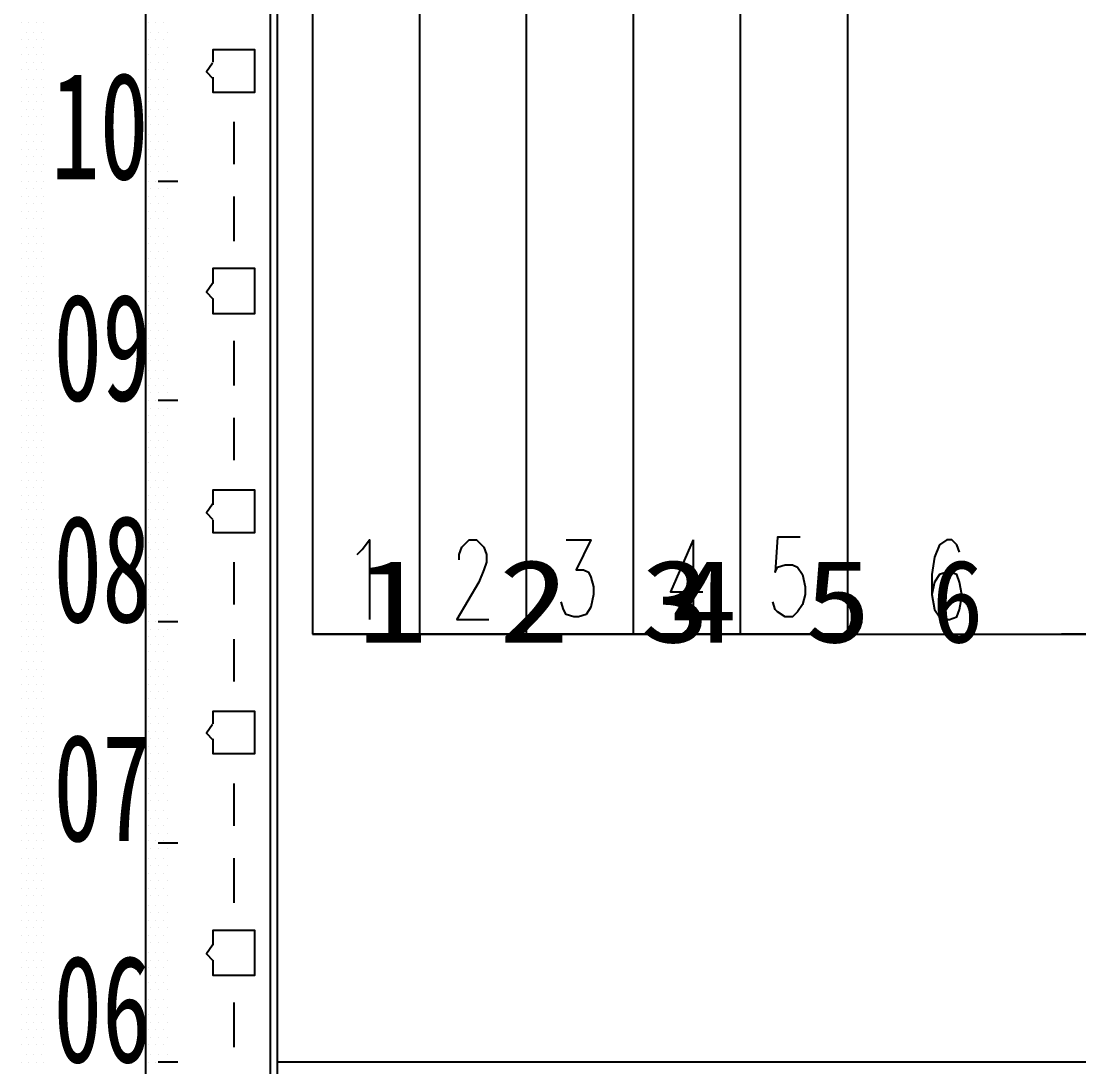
# Model space of a CAD drawing. Header units: metres. Extents: x 17 to 1264, y 17 to 859.
# Drawn here: x 242.1 to 303.3, y 192.4 to 252.9 of the extents above; entities that cross this region are included whole.
import ezdxf

# ---------------------------------------------------------------- set-up
doc = ezdxf.new("R2010")
doc.units = ezdxf.units.M
for name, color, linetype in [('LINES', 7, 'Continuous'), ('POLYLINES', 4, 'Continuous'), ('RECTS', 7, 'Continuous'), ('TEXTS', 3, 'Continuous')]:
    doc.layers.add(name, color=color, linetype=linetype)

msp = doc.modelspace()

# ---------------------------------------------------------------- linework, layer by layer
at = {"layer": 'LINES'}
for p, q in [((256.89, 128.74), (256.89, 731.23)), ((258.91, 307.58), (258.91, 217.44)), ((265.1, 307.58), (265.1, 217.44)), ((242.06, 252.86), (242.06, 252.86)), ((242.49, 252.86), (242.49, 252.86)), ((242.92, 252.86), (242.92, 252.86)), ((243.35, 252.86), (243.35, 252.86)), ((249.4, 252.86), (249.4, 252.86)), ((249.83, 252.86), (249.83, 252.86)), ((250.27, 252.86), (250.27, 252.86)), ((242.35, 252.29), (242.35, 252.29)), ((242.78, 252.29), (242.78, 252.29)), ((243.21, 252.29), (243.21, 252.29)), ((249.55, 252.29), (249.55, 252.29)), ((249.98, 252.29), (249.98, 252.29)), ((250.55, 252.29), (250.55, 252.29)), ((242.06, 251.86), (242.06, 251.86)), ((242.49, 251.86), (242.49, 251.86)), ((242.92, 251.86), (242.92, 251.86)), ((243.35, 251.86), (243.35, 251.86)), ((249.4, 251.86), (249.4, 251.86)), ((249.83, 251.86), (249.83, 251.86)), ((250.27, 251.86), (250.27, 251.86)), ((242.06, 250.99), (242.06, 250.99)), ((242.35, 251.42), (242.35, 251.42)), ((242.49, 250.99), (242.49, 250.99)), ((242.78, 251.42), (242.78, 251.42)), ((242.92, 250.99), (242.92, 250.99)), ((243.21, 251.42), (243.21, 251.42)), ((243.35, 250.99), (243.35, 250.99)), ((249.4, 250.99), (249.4, 250.99)), ((249.55, 251.42), (249.55, 251.42)), ((249.83, 250.99), (249.83, 250.99)), ((249.98, 251.42), (249.98, 251.42)), ((250.27, 250.99), (250.27, 250.99)), ((250.55, 251.42), (250.55, 251.42)), ((242.35, 250.56), (242.35, 250.56)), ((242.78, 250.56), (242.78, 250.56)), ((243.21, 250.56), (243.21, 250.56)), ((249.55, 250.56), (249.55, 250.56)), ((249.98, 250.56), (249.98, 250.56)), ((250.55, 250.56), (250.55, 250.56)), ((242.06, 250.13), (242.06, 250.13)), ((242.49, 250.13), (242.49, 250.13)), ((242.92, 250.13), (242.92, 250.13)), ((243.35, 250.13), (243.35, 250.13)), ((249.4, 250.13), (249.4, 250.13)), ((249.83, 250.13), (249.83, 250.13)), ((250.27, 250.13), (250.27, 250.13)), ((242.06, 249.12), (242.06, 249.12)), ((242.35, 249.55), (242.35, 249.55)), ((242.49, 249.12), (242.49, 249.12)), ((242.78, 249.55), (242.78, 249.55)), ((242.92, 249.12), (242.92, 249.12)), ((243.21, 249.55), (243.21, 249.55)), ((243.35, 249.12), (243.35, 249.12)), ((249.4, 249.12), (249.4, 249.12)), ((249.55, 249.55), (249.55, 249.55)), ((249.83, 249.12), (249.83, 249.12)), ((249.98, 249.55), (249.98, 249.55)), ((250.27, 249.12), (250.27, 249.12)), ((250.55, 249.55), (250.55, 249.55)), ((242.35, 248.69), (242.35, 248.69)), ((242.78, 248.69), (242.78, 248.69)), ((243.21, 248.69), (243.21, 248.69)), ((249.55, 248.69), (249.55, 248.69)), ((249.98, 248.69), (249.98, 248.69)), ((250.55, 248.69), (250.55, 248.69)), ((242.06, 248.26), (242.06, 248.26)), ((242.49, 248.26), (242.49, 248.26)), ((242.92, 248.26), (242.92, 248.26)), ((243.35, 248.26), (243.35, 248.26)), ((249.4, 248.26), (249.4, 248.26)), ((249.83, 248.26), (249.83, 248.26)), ((250.27, 248.26), (250.27, 248.26)), ((242.06, 247.39), (242.06, 247.39)), ((242.35, 247.82), (242.35, 247.82)), ((242.49, 247.39), (242.49, 247.39)), ((242.78, 247.82), (242.78, 247.82)), ((242.92, 247.39), (242.92, 247.39)), ((243.21, 247.82), (243.21, 247.82)), ((243.35, 247.39), (243.35, 247.39)), ((249.4, 247.39), (249.4, 247.39)), ((249.55, 247.82), (249.55, 247.82)), ((249.83, 247.39), (249.83, 247.39)), ((249.98, 247.82), (249.98, 247.82)), ((250.27, 247.39), (250.27, 247.39)), ((250.55, 247.82), (250.55, 247.82)), ((242.35, 246.96), (242.35, 246.96)), ((242.78, 246.96), (242.78, 246.96)), ((243.21, 246.96), (243.21, 246.96)), ((249.55, 246.96), (249.55, 246.96)), ((249.98, 246.96), (249.98, 246.96)), ((250.55, 246.96), (250.55, 246.96)), ((254.37, 247.1), (254.37, 244.66)), ((242.06, 246.38), (242.06, 246.38)), ((242.49, 246.38), (242.49, 246.38)), ((242.92, 246.38), (242.92, 246.38)), ((243.35, 246.38), (243.35, 246.38)), ((249.4, 246.38), (249.4, 246.38)), ((249.83, 246.38), (249.83, 246.38)), ((250.27, 246.38), (250.27, 246.38)), ((242.06, 245.52), (242.06, 245.52)), ((242.35, 245.95), (242.35, 245.95)), ((242.49, 245.52), (242.49, 245.52)), ((242.78, 245.95), (242.78, 245.95)), ((242.92, 245.52), (242.92, 245.52)), ((243.21, 245.95), (243.21, 245.95)), ((243.35, 245.52), (243.35, 245.52)), ((249.4, 245.52), (249.4, 245.52)), ((249.55, 245.95), (249.55, 245.95)), ((249.83, 245.52), (249.83, 245.52)), ((249.98, 245.95), (249.98, 245.95)), ((250.27, 245.52), (250.27, 245.52)), ((250.55, 245.95), (250.55, 245.95)), ((242.35, 245.09), (242.35, 245.09)), ((242.78, 245.09), (242.78, 245.09)), ((243.21, 245.09), (243.21, 245.09)), ((249.55, 245.09), (249.55, 245.09)), ((249.98, 245.09), (249.98, 245.09)), ((250.55, 245.09), (250.55, 245.09)), ((242.06, 244.66), (242.06, 244.66)), ((242.35, 244.22), (242.35, 244.22)), ((242.49, 244.66), (242.49, 244.66)), ((242.78, 244.22), (242.78, 244.22)), ((242.92, 244.66), (242.92, 244.66)), ((243.21, 244.22), (243.21, 244.22)), ((243.35, 244.66), (243.35, 244.66)), ((249.4, 244.66), (249.4, 244.66)), ((249.55, 244.22), (249.55, 244.22)), ((249.83, 244.66), (249.83, 244.66)), ((249.98, 244.22), (249.98, 244.22)), ((250.27, 244.66), (250.27, 244.66)), ((250.55, 244.22), (250.55, 244.22)), ((242.06, 243.65), (242.06, 243.65)), ((242.49, 243.65), (242.49, 243.65)), ((242.92, 243.65), (242.92, 243.65)), ((243.35, 243.65), (243.35, 243.65)), ((249.4, 243.65), (249.4, 243.65)), ((249.83, 243.65), (249.83, 243.65)), ((251.13, 243.65), (249.98, 243.65)), ((250.27, 243.65), (250.27, 243.65)), ((242.35, 243.22), (242.35, 243.22)), ((242.78, 243.22), (242.78, 243.22)), ((243.21, 243.22), (243.21, 243.22)), ((249.55, 243.22), (249.55, 243.22)), ((249.98, 243.22), (249.98, 243.22)), ((250.55, 243.22), (250.55, 243.22)), ((242.06, 242.78), (242.06, 242.78)), ((242.49, 242.78), (242.49, 242.78)), ((242.92, 242.78), (242.92, 242.78)), ((243.35, 242.78), (243.35, 242.78)), ((249.4, 242.78), (249.4, 242.78)), ((249.83, 242.78), (249.83, 242.78)), ((250.27, 242.78), (250.27, 242.78)), ((254.37, 242.78), (254.37, 240.19)), ((242.06, 241.92), (242.06, 241.92)), ((242.35, 242.35), (242.35, 242.35)), ((242.49, 241.92), (242.49, 241.92)), ((242.78, 242.35), (242.78, 242.35)), ((242.92, 241.92), (242.92, 241.92)), ((243.21, 242.35), (243.21, 242.35)), ((243.35, 241.92), (243.35, 241.92)), ((249.4, 241.92), (249.4, 241.92)), ((249.55, 242.35), (249.55, 242.35)), ((249.83, 241.92), (249.83, 241.92)), ((249.98, 242.35), (249.98, 242.35)), ((250.27, 241.92), (250.27, 241.92)), ((250.55, 242.35), (250.55, 242.35)), ((242.35, 241.49), (242.35, 241.49)), ((242.78, 241.49), (242.78, 241.49)), ((243.21, 241.49), (243.21, 241.49)), ((249.55, 241.49), (249.55, 241.49)), ((249.98, 241.49), (249.98, 241.49)), ((250.55, 241.49), (250.55, 241.49)), ((242.06, 240.91), (242.06, 240.91)), ((242.49, 240.91), (242.49, 240.91)), ((242.92, 240.91), (242.92, 240.91)), ((243.35, 240.91), (243.35, 240.91)), ((249.4, 240.91), (249.4, 240.91)), ((249.83, 240.91), (249.83, 240.91)), ((250.27, 240.91), (250.27, 240.91)), ((242.06, 240.05), (242.06, 240.05)), ((242.35, 240.48), (242.35, 240.48)), ((242.49, 240.05), (242.49, 240.05)), ((242.78, 240.48), (242.78, 240.48)), ((242.92, 240.05), (242.92, 240.05)), ((243.21, 240.48), (243.21, 240.48)), ((243.35, 240.05), (243.35, 240.05)), ((249.4, 240.05), (249.4, 240.05)), ((249.55, 240.48), (249.55, 240.48)), ((249.83, 240.05), (249.83, 240.05)), ((249.98, 240.48), (249.98, 240.48)), ((250.27, 240.05), (250.27, 240.05)), ((250.55, 240.48), (250.55, 240.48)), ((242.35, 239.62), (242.35, 239.62)), ((242.78, 239.62), (242.78, 239.62)), ((243.21, 239.62), (243.21, 239.62)), ((249.55, 239.62), (249.55, 239.62)), ((249.98, 239.62), (249.98, 239.62)), ((250.55, 239.62), (250.55, 239.62)), ((242.06, 239.18), (242.06, 239.18)), ((242.35, 238.75), (242.35, 238.75)), ((242.49, 239.18), (242.49, 239.18)), ((242.78, 238.75), (242.78, 238.75)), ((242.92, 239.18), (242.92, 239.18)), ((243.21, 238.75), (243.21, 238.75)), ((243.35, 239.18), (243.35, 239.18)), ((249.4, 239.18), (249.4, 239.18)), ((249.55, 238.75), (249.55, 238.75)), ((249.83, 239.18), (249.83, 239.18)), ((249.98, 238.75), (249.98, 238.75)), ((250.27, 239.18), (250.27, 239.18)), ((250.55, 238.75), (250.55, 238.75)), ((242.06, 238.18), (242.06, 238.18)), ((242.49, 238.18), (242.49, 238.18)), ((242.92, 238.18), (242.92, 238.18)), ((243.35, 238.18), (243.35, 238.18)), ((249.4, 238.18), (249.4, 238.18)), ((249.83, 238.18), (249.83, 238.18)), ((250.27, 238.18), (250.27, 238.18)), ((242.35, 237.74), (242.35, 237.74)), ((242.78, 237.74), (242.78, 237.74)), ((243.21, 237.74), (243.21, 237.74)), ((249.55, 237.74), (249.55, 237.74)), ((249.98, 237.74), (249.98, 237.74)), ((250.55, 237.74), (250.55, 237.74)), ((242.06, 237.31), (242.06, 237.31)), ((242.35, 236.88), (242.35, 236.88)), ((242.49, 237.31), (242.49, 237.31)), ((242.78, 236.88), (242.78, 236.88)), ((242.92, 237.31), (242.92, 237.31)), ((243.21, 236.88), (243.21, 236.88)), ((243.35, 237.31), (243.35, 237.31)), ((249.4, 237.31), (249.4, 237.31)), ((249.55, 236.88), (249.55, 236.88)), ((249.83, 237.31), (249.83, 237.31)), ((249.98, 236.88), (249.98, 236.88)), ((250.27, 237.31), (250.27, 237.31)), ((250.55, 236.88), (250.55, 236.88)), ((242.06, 236.45), (242.06, 236.45)), ((242.49, 236.45), (242.49, 236.45)), ((242.92, 236.45), (242.92, 236.45)), ((243.35, 236.45), (243.35, 236.45)), ((249.4, 236.45), (249.4, 236.45)), ((249.83, 236.45), (249.83, 236.45)), ((250.27, 236.45), (250.27, 236.45)), ((242.35, 236.02), (242.35, 236.02)), ((242.78, 236.02), (242.78, 236.02)), ((243.21, 236.02), (243.21, 236.02)), ((249.55, 236.02), (249.55, 236.02)), ((249.98, 236.02), (249.98, 236.02)), ((250.55, 236.02), (250.55, 236.02)), ((242.06, 235.44), (242.06, 235.44)), ((242.35, 235.01), (242.35, 235.01)), ((242.49, 235.44), (242.49, 235.44)), ((242.78, 235.01), (242.78, 235.01)), ((242.92, 235.44), (242.92, 235.44)), ((243.21, 235.01), (243.21, 235.01)), ((243.35, 235.44), (243.35, 235.44)), ((249.4, 235.44), (249.4, 235.44)), ((249.55, 235.01), (249.55, 235.01)), ((249.83, 235.44), (249.83, 235.44)), ((249.98, 235.01), (249.98, 235.01)), ((250.27, 235.44), (250.27, 235.44)), ((250.55, 235.01), (250.55, 235.01)), ((242.06, 234.58), (242.06, 234.58)), ((242.49, 234.58), (242.49, 234.58)), ((242.92, 234.58), (242.92, 234.58)), ((243.35, 234.58), (243.35, 234.58)), ((249.4, 234.58), (249.4, 234.58)), ((249.83, 234.58), (249.83, 234.58)), ((250.27, 234.58), (250.27, 234.58)), ((254.37, 234.43), (254.37, 231.84)), ((242.35, 234.14), (242.35, 234.14)), ((242.78, 234.14), (242.78, 234.14)), ((243.21, 234.14), (243.21, 234.14)), ((249.55, 234.14), (249.55, 234.14)), ((249.98, 234.14), (249.98, 234.14)), ((250.55, 234.14), (250.55, 234.14)), ((242.06, 233.71), (242.06, 233.71)), ((242.35, 233.28), (242.35, 233.28)), ((242.49, 233.71), (242.49, 233.71)), ((242.78, 233.28), (242.78, 233.28)), ((242.92, 233.71), (242.92, 233.71)), ((243.21, 233.28), (243.21, 233.28)), ((243.35, 233.71), (243.35, 233.71)), ((249.4, 233.71), (249.4, 233.71)), ((249.55, 233.28), (249.55, 233.28)), ((249.83, 233.71), (249.83, 233.71)), ((249.98, 233.28), (249.98, 233.28)), ((250.27, 233.71), (250.27, 233.71)), ((250.55, 233.28), (250.55, 233.28)), ((242.06, 232.7), (242.06, 232.7)), ((242.49, 232.7), (242.49, 232.7)), ((242.92, 232.7), (242.92, 232.7)), ((243.35, 232.7), (243.35, 232.7)), ((249.4, 232.7), (249.4, 232.7)), ((249.83, 232.7), (249.83, 232.7)), ((250.27, 232.7), (250.27, 232.7)), ((242.35, 232.27), (242.35, 232.27)), ((242.78, 232.27), (242.78, 232.27)), ((243.21, 232.27), (243.21, 232.27)), ((249.55, 232.27), (249.55, 232.27)), ((249.98, 232.27), (249.98, 232.27)), ((250.55, 232.27), (250.55, 232.27)), ((242.06, 231.84), (242.06, 231.84)), ((242.35, 231.41), (242.35, 231.41)), ((242.49, 231.84), (242.49, 231.84)), ((242.78, 231.41), (242.78, 231.41)), ((242.92, 231.84), (242.92, 231.84)), ((243.21, 231.41), (243.21, 231.41)), ((243.35, 231.84), (243.35, 231.84)), ((249.4, 231.84), (249.4, 231.84)), ((249.55, 231.41), (249.55, 231.41)), ((249.83, 231.84), (249.83, 231.84)), ((249.98, 231.41), (249.98, 231.41)), ((250.27, 231.84), (250.27, 231.84)), ((250.55, 231.41), (250.55, 231.41)), ((242.06, 230.98), (242.06, 230.98)), ((242.49, 230.98), (242.49, 230.98)), ((242.92, 230.98), (242.92, 230.98)), ((243.35, 230.98), (243.35, 230.98)), ((249.4, 230.98), (249.4, 230.98)), ((249.83, 230.98), (249.83, 230.98)), ((251.13, 230.98), (249.98, 230.98)), ((250.27, 230.98), (250.27, 230.98)), ((242.35, 230.54), (242.35, 230.54)), ((242.78, 230.54), (242.78, 230.54)), ((243.21, 230.54), (243.21, 230.54)), ((249.55, 230.54), (249.55, 230.54)), ((249.98, 230.54), (249.98, 230.54)), ((250.55, 230.54), (250.55, 230.54)), ((242.06, 230.11), (242.06, 230.11)), ((242.35, 229.54), (242.35, 229.54)), ((242.49, 230.11), (242.49, 230.11)), ((242.78, 229.54), (242.78, 229.54)), ((242.92, 230.11), (242.92, 230.11)), ((243.21, 229.54), (243.21, 229.54)), ((243.35, 230.11), (243.35, 230.11)), ((249.4, 230.11), (249.4, 230.11)), ((249.55, 229.54), (249.55, 229.54)), ((249.83, 230.11), (249.83, 230.11)), ((249.98, 229.54), (249.98, 229.54)), ((250.27, 230.11), (250.27, 230.11)), ((250.55, 229.54), (250.55, 229.54)), ((254.37, 229.97), (254.37, 227.52)), ((242.06, 229.1), (242.06, 229.1)), ((242.49, 229.1), (242.49, 229.1)), ((242.92, 229.1), (242.92, 229.1)), ((243.35, 229.1), (243.35, 229.1)), ((249.4, 229.1), (249.4, 229.1)), ((249.83, 229.1), (249.83, 229.1)), ((250.27, 229.1), (250.27, 229.1)), ((242.35, 228.67), (242.35, 228.67)), ((242.78, 228.67), (242.78, 228.67)), ((243.21, 228.67), (243.21, 228.67)), ((249.55, 228.67), (249.55, 228.67)), ((249.98, 228.67), (249.98, 228.67)), ((250.55, 228.67), (250.55, 228.67)), ((242.06, 228.24), (242.06, 228.24)), ((242.35, 227.81), (242.35, 227.81)), ((242.49, 228.24), (242.49, 228.24)), ((242.78, 227.81), (242.78, 227.81)), ((242.92, 228.24), (242.92, 228.24)), ((243.21, 227.81), (243.21, 227.81)), ((243.35, 228.24), (243.35, 228.24)), ((249.4, 228.24), (249.4, 228.24)), ((249.55, 227.81), (249.55, 227.81)), ((249.83, 228.24), (249.83, 228.24)), ((249.98, 227.81), (249.98, 227.81)), ((250.27, 228.24), (250.27, 228.24)), ((250.55, 227.81), (250.55, 227.81)), ((242.06, 227.38), (242.06, 227.38)), ((242.49, 227.38), (242.49, 227.38)), ((242.92, 227.38), (242.92, 227.38)), ((243.35, 227.38), (243.35, 227.38)), ((249.4, 227.38), (249.4, 227.38)), ((249.83, 227.38), (249.83, 227.38)), ((250.27, 227.38), (250.27, 227.38)), ((242.35, 226.8), (242.35, 226.8)), ((242.78, 226.8), (242.78, 226.8)), ((243.21, 226.8), (243.21, 226.8)), ((249.55, 226.8), (249.55, 226.8)), ((249.98, 226.8), (249.98, 226.8)), ((250.55, 226.8), (250.55, 226.8)), ((242.06, 226.37), (242.06, 226.37)), ((242.35, 225.94), (242.35, 225.94)), ((242.49, 226.37), (242.49, 226.37)), ((242.78, 225.94), (242.78, 225.94)), ((242.92, 226.37), (242.92, 226.37)), ((243.21, 225.94), (243.21, 225.94)), ((243.35, 226.37), (243.35, 226.37)), ((249.4, 226.37), (249.4, 226.37)), ((249.55, 225.94), (249.55, 225.94)), ((249.83, 226.37), (249.83, 226.37)), ((249.98, 225.94), (249.98, 225.94)), ((250.27, 226.37), (250.27, 226.37)), ((250.55, 225.94), (250.55, 225.94)), ((242.06, 225.5), (242.06, 225.5)), ((242.49, 225.5), (242.49, 225.5)), ((242.92, 225.5), (242.92, 225.5)), ((243.35, 225.5), (243.35, 225.5)), ((249.4, 225.5), (249.4, 225.5)), ((249.83, 225.5), (249.83, 225.5)), ((250.27, 225.5), (250.27, 225.5)), ((242.06, 224.64), (242.06, 224.64)), ((242.35, 225.07), (242.35, 225.07)), ((242.49, 224.64), (242.49, 224.64)), ((242.78, 225.07), (242.78, 225.07)), ((242.92, 224.64), (242.92, 224.64)), ((243.21, 225.07), (243.21, 225.07)), ((243.35, 224.64), (243.35, 224.64)), ((249.4, 224.64), (249.4, 224.64)), ((249.55, 225.07), (249.55, 225.07)), ((249.83, 224.64), (249.83, 224.64)), ((249.98, 225.07), (249.98, 225.07)), ((250.27, 224.64), (250.27, 224.64)), ((250.55, 225.07), (250.55, 225.07)), ((242.35, 224.06), (242.35, 224.06)), ((242.78, 224.06), (242.78, 224.06)), ((243.21, 224.06), (243.21, 224.06)), ((249.55, 224.06), (249.55, 224.06)), ((249.98, 224.06), (249.98, 224.06)), ((250.55, 224.06), (250.55, 224.06)), ((242.06, 223.63), (242.06, 223.63)), ((242.49, 223.63), (242.49, 223.63)), ((242.92, 223.63), (242.92, 223.63)), ((243.35, 223.63), (243.35, 223.63)), ((249.4, 223.63), (249.4, 223.63)), ((249.83, 223.63), (249.83, 223.63)), ((250.27, 223.63), (250.27, 223.63)), ((242.06, 222.77), (242.06, 222.77)), ((242.35, 223.2), (242.35, 223.2)), ((242.49, 222.77), (242.49, 222.77)), ((242.78, 223.2), (242.78, 223.2)), ((242.92, 222.77), (242.92, 222.77)), ((243.21, 223.2), (243.21, 223.2)), ((243.35, 222.77), (243.35, 222.77)), ((249.4, 222.77), (249.4, 222.77)), ((249.55, 223.2), (249.55, 223.2)), ((249.83, 222.77), (249.83, 222.77)), ((249.98, 223.2), (249.98, 223.2)), ((250.27, 222.77), (250.27, 222.77)), ((250.55, 223.2), (250.55, 223.2)), ((280.94, 222.91), (280.94, 218.3)), ((242.35, 222.34), (242.35, 222.34)), ((242.78, 222.34), (242.78, 222.34)), ((243.21, 222.34), (243.21, 222.34)), ((249.55, 222.34), (249.55, 222.34)), ((249.98, 222.34), (249.98, 222.34)), ((250.55, 222.34), (250.55, 222.34)), ((242.06, 221.9), (242.06, 221.9)), ((242.49, 221.9), (242.49, 221.9)), ((242.92, 221.9), (242.92, 221.9)), ((243.35, 221.9), (243.35, 221.9)), ((249.4, 221.9), (249.4, 221.9)), ((249.83, 221.9), (249.83, 221.9)), ((250.27, 221.9), (250.27, 221.9)), ((254.37, 221.62), (254.37, 219.17)), ((242.35, 221.33), (242.35, 221.33)), ((242.78, 221.33), (242.78, 221.33)), ((243.21, 221.33), (243.21, 221.33)), ((249.55, 221.33), (249.55, 221.33)), ((249.98, 221.33), (249.98, 221.33)), ((250.55, 221.33), (250.55, 221.33)), ((242.06, 220.9), (242.06, 220.9)), ((242.35, 220.46), (242.35, 220.46)), ((242.49, 220.9), (242.49, 220.9)), ((242.78, 220.46), (242.78, 220.46)), ((242.92, 220.9), (242.92, 220.9)), ((243.21, 220.46), (243.21, 220.46)), ((243.35, 220.9), (243.35, 220.9)), ((249.4, 220.9), (249.4, 220.9)), ((249.55, 220.46), (249.55, 220.46)), ((249.83, 220.9), (249.83, 220.9)), ((249.98, 220.46), (249.98, 220.46)), ((250.27, 220.9), (250.27, 220.9)), ((250.55, 220.46), (250.55, 220.46)), ((242.06, 220.03), (242.06, 220.03)), ((242.49, 220.03), (242.49, 220.03)), ((242.92, 220.03), (242.92, 220.03)), ((243.35, 220.03), (243.35, 220.03)), ((249.4, 220.03), (249.4, 220.03)), ((249.83, 220.03), (249.83, 220.03)), ((250.27, 220.03), (250.27, 220.03)), ((242.06, 219.17), (242.06, 219.17)), ((242.35, 219.6), (242.35, 219.6)), ((242.49, 219.17), (242.49, 219.17)), ((242.78, 219.6), (242.78, 219.6)), ((242.92, 219.17), (242.92, 219.17)), ((243.21, 219.6), (243.21, 219.6)), ((243.35, 219.17), (243.35, 219.17)), ((249.4, 219.17), (249.4, 219.17)), ((249.55, 219.6), (249.55, 219.6)), ((249.83, 219.17), (249.83, 219.17)), ((249.98, 219.6), (249.98, 219.6)), ((250.27, 219.17), (250.27, 219.17)), ((250.55, 219.6), (250.55, 219.6)), ((242.35, 218.59), (242.35, 218.59)), ((242.78, 218.59), (242.78, 218.59)), ((243.21, 218.59), (243.21, 218.59)), ((249.55, 218.59), (249.55, 218.59)), ((249.98, 218.59), (249.98, 218.59)), ((250.55, 218.59), (250.55, 218.59)), ((242.06, 218.16), (242.06, 218.16)), ((242.49, 218.16), (242.49, 218.16)), ((242.92, 218.16), (242.92, 218.16)), ((243.35, 218.16), (243.35, 218.16)), ((249.4, 218.16), (249.4, 218.16)), ((249.83, 218.16), (249.83, 218.16)), ((251.13, 218.16), (249.98, 218.16)), ((250.27, 218.16), (250.27, 218.16)), ((242.06, 217.3), (242.06, 217.3)), ((242.35, 217.73), (242.35, 217.73)), ((242.49, 217.3), (242.49, 217.3)), ((242.78, 217.73), (242.78, 217.73)), ((242.92, 217.3), (242.92, 217.3)), ((243.21, 217.73), (243.21, 217.73)), ((243.35, 217.3), (243.35, 217.3)), ((249.4, 217.3), (249.4, 217.3)), ((249.55, 217.73), (249.55, 217.73)), ((249.83, 217.3), (249.83, 217.3)), ((249.98, 217.73), (249.98, 217.73)), ((250.27, 217.3), (250.27, 217.3)), ((250.55, 217.73), (250.55, 217.73)), ((265.1, 217.44), (258.91, 217.44)), ((289.87, 217.44), (302.25, 217.44)), ((242.35, 216.86), (242.35, 216.86)), ((242.78, 216.86), (242.78, 216.86)), ((243.21, 216.86), (243.21, 216.86)), ((249.55, 216.86), (249.55, 216.86)), ((249.98, 216.86), (249.98, 216.86)), ((250.55, 216.86), (250.55, 216.86)), ((254.37, 217.15), (254.37, 214.7)), ((242.06, 216.43), (242.06, 216.43)), ((242.49, 216.43), (242.49, 216.43)), ((242.92, 216.43), (242.92, 216.43)), ((243.35, 216.43), (243.35, 216.43)), ((249.4, 216.43), (249.4, 216.43)), ((249.83, 216.43), (249.83, 216.43)), ((250.27, 216.43), (250.27, 216.43)), ((242.35, 215.86), (242.35, 215.86)), ((242.78, 215.86), (242.78, 215.86)), ((243.21, 215.86), (243.21, 215.86)), ((249.55, 215.86), (249.55, 215.86)), ((249.98, 215.86), (249.98, 215.86)), ((250.55, 215.86), (250.55, 215.86)), ((242.06, 215.42), (242.06, 215.42)), ((242.35, 214.99), (242.35, 214.99)), ((242.49, 215.42), (242.49, 215.42)), ((242.78, 214.99), (242.78, 214.99)), ((242.92, 215.42), (242.92, 215.42)), ((243.21, 214.99), (243.21, 214.99)), ((243.35, 215.42), (243.35, 215.42)), ((249.4, 215.42), (249.4, 215.42)), ((249.55, 214.99), (249.55, 214.99)), ((249.83, 215.42), (249.83, 215.42)), ((249.98, 214.99), (249.98, 214.99)), ((250.27, 215.42), (250.27, 215.42)), ((250.55, 214.99), (250.55, 214.99)), ((242.06, 214.56), (242.06, 214.56)), ((242.49, 214.56), (242.49, 214.56)), ((242.92, 214.56), (242.92, 214.56)), ((243.35, 214.56), (243.35, 214.56)), ((249.4, 214.56), (249.4, 214.56)), ((249.83, 214.56), (249.83, 214.56)), ((250.27, 214.56), (250.27, 214.56)), ((242.06, 213.7), (242.06, 213.7)), ((242.35, 214.13), (242.35, 214.13)), ((242.49, 213.7), (242.49, 213.7)), ((242.78, 214.13), (242.78, 214.13)), ((242.92, 213.7), (242.92, 213.7)), ((243.21, 214.13), (243.21, 214.13)), ((243.35, 213.7), (243.35, 213.7)), ((249.4, 213.7), (249.4, 213.7)), ((249.55, 214.13), (249.55, 214.13)), ((249.83, 213.7), (249.83, 213.7)), ((249.98, 214.13), (249.98, 214.13)), ((250.27, 213.7), (250.27, 213.7)), ((250.55, 214.13), (250.55, 214.13)), ((242.35, 213.12), (242.35, 213.12)), ((242.78, 213.12), (242.78, 213.12)), ((243.21, 213.12), (243.21, 213.12)), ((249.55, 213.12), (249.55, 213.12)), ((249.98, 213.12), (249.98, 213.12)), ((250.55, 213.12), (250.55, 213.12)), ((242.06, 212.69), (242.06, 212.69)), ((242.49, 212.69), (242.49, 212.69)), ((242.92, 212.69), (242.92, 212.69)), ((243.35, 212.69), (243.35, 212.69)), ((249.4, 212.69), (249.4, 212.69)), ((249.83, 212.69), (249.83, 212.69)), ((250.27, 212.69), (250.27, 212.69)), ((242.06, 211.82), (242.06, 211.82)), ((242.35, 212.26), (242.35, 212.26)), ((242.49, 211.82), (242.49, 211.82)), ((242.78, 212.26), (242.78, 212.26)), ((242.92, 211.82), (242.92, 211.82)), ((243.21, 212.26), (243.21, 212.26)), ((243.35, 211.82), (243.35, 211.82)), ((249.4, 211.82), (249.4, 211.82)), ((249.55, 212.26), (249.55, 212.26)), ((249.83, 211.82), (249.83, 211.82)), ((249.98, 212.26), (249.98, 212.26)), ((250.27, 211.82), (250.27, 211.82)), ((250.55, 212.26), (250.55, 212.26)), ((242.35, 211.39), (242.35, 211.39)), ((242.78, 211.39), (242.78, 211.39)), ((243.21, 211.39), (243.21, 211.39)), ((249.55, 211.39), (249.55, 211.39)), ((249.98, 211.39), (249.98, 211.39)), ((250.55, 211.39), (250.55, 211.39)), ((242.06, 210.96), (242.06, 210.96)), ((242.35, 210.53), (242.35, 210.53)), ((242.49, 210.96), (242.49, 210.96)), ((242.78, 210.53), (242.78, 210.53)), ((242.92, 210.96), (242.92, 210.96)), ((243.21, 210.53), (243.21, 210.53)), ((243.35, 210.96), (243.35, 210.96)), ((249.4, 210.96), (249.4, 210.96)), ((249.55, 210.53), (249.55, 210.53)), ((249.83, 210.96), (249.83, 210.96)), ((249.98, 210.53), (249.98, 210.53)), ((250.27, 210.96), (250.27, 210.96)), ((250.55, 210.53), (250.55, 210.53)), ((242.06, 209.95), (242.06, 209.95)), ((242.49, 209.95), (242.49, 209.95)), ((242.92, 209.95), (242.92, 209.95)), ((243.35, 209.95), (243.35, 209.95)), ((249.4, 209.95), (249.4, 209.95)), ((249.83, 209.95), (249.83, 209.95)), ((250.27, 209.95), (250.27, 209.95)), ((242.35, 209.52), (242.35, 209.52)), ((242.78, 209.52), (242.78, 209.52)), ((243.21, 209.52), (243.21, 209.52)), ((249.55, 209.52), (249.55, 209.52)), ((249.98, 209.52), (249.98, 209.52)), ((250.55, 209.52), (250.55, 209.52)), ((242.06, 209.09), (242.06, 209.09)), ((242.49, 209.09), (242.49, 209.09)), ((242.92, 209.09), (242.92, 209.09)), ((243.35, 209.09), (243.35, 209.09)), ((249.4, 209.09), (249.4, 209.09)), ((249.83, 209.09), (249.83, 209.09)), ((250.27, 209.09), (250.27, 209.09)), ((254.37, 208.8), (254.37, 206.35)), ((242.06, 208.22), (242.06, 208.22)), ((242.35, 208.66), (242.35, 208.66)), ((242.49, 208.22), (242.49, 208.22)), ((242.78, 208.66), (242.78, 208.66)), ((242.92, 208.22), (242.92, 208.22)), ((243.21, 208.66), (243.21, 208.66)), ((243.35, 208.22), (243.35, 208.22)), ((249.4, 208.22), (249.4, 208.22)), ((249.55, 208.66), (249.55, 208.66)), ((249.83, 208.22), (249.83, 208.22)), ((249.98, 208.66), (249.98, 208.66)), ((250.27, 208.22), (250.27, 208.22)), ((250.55, 208.66), (250.55, 208.66)), ((242.35, 207.79), (242.35, 207.79)), ((242.78, 207.79), (242.78, 207.79)), ((243.21, 207.79), (243.21, 207.79)), ((249.55, 207.79), (249.55, 207.79)), ((249.98, 207.79), (249.98, 207.79)), ((250.55, 207.79), (250.55, 207.79)), ((242.06, 207.22), (242.06, 207.22)), ((242.49, 207.22), (242.49, 207.22)), ((242.92, 207.22), (242.92, 207.22)), ((243.35, 207.22), (243.35, 207.22)), ((249.4, 207.22), (249.4, 207.22)), ((249.83, 207.22), (249.83, 207.22)), ((250.27, 207.22), (250.27, 207.22)), ((242.06, 206.35), (242.06, 206.35)), ((242.35, 206.78), (242.35, 206.78)), ((242.49, 206.35), (242.49, 206.35)), ((242.78, 206.78), (242.78, 206.78)), ((242.92, 206.35), (242.92, 206.35)), ((243.21, 206.78), (243.21, 206.78)), ((243.35, 206.35), (243.35, 206.35)), ((249.4, 206.35), (249.4, 206.35)), ((249.55, 206.78), (249.55, 206.78)), ((249.83, 206.35), (249.83, 206.35)), ((249.98, 206.78), (249.98, 206.78)), ((250.27, 206.35), (250.27, 206.35)), ((250.55, 206.78), (250.55, 206.78)), ((242.35, 205.92), (242.35, 205.92)), ((242.78, 205.92), (242.78, 205.92)), ((243.21, 205.92), (243.21, 205.92)), ((249.55, 205.92), (249.55, 205.92)), ((249.98, 205.92), (249.98, 205.92)), ((250.55, 205.92), (250.55, 205.92)), ((242.06, 205.49), (242.06, 205.49)), ((242.35, 205.06), (242.35, 205.06)), ((242.49, 205.49), (242.49, 205.49)), ((242.78, 205.06), (242.78, 205.06)), ((242.92, 205.49), (242.92, 205.49)), ((243.21, 205.06), (243.21, 205.06)), ((243.35, 205.49), (243.35, 205.49)), ((249.4, 205.49), (249.4, 205.49)), ((249.55, 205.06), (249.55, 205.06)), ((249.83, 205.49), (249.83, 205.49)), ((251.13, 205.34), (249.98, 205.34)), ((249.98, 205.06), (249.98, 205.06)), ((250.27, 205.49), (250.27, 205.49)), ((250.55, 205.06), (250.55, 205.06)), ((242.06, 204.48), (242.06, 204.48)), ((242.49, 204.48), (242.49, 204.48)), ((242.92, 204.48), (242.92, 204.48)), ((243.35, 204.48), (243.35, 204.48)), ((249.4, 204.48), (249.4, 204.48)), ((249.83, 204.48), (249.83, 204.48)), ((250.27, 204.48), (250.27, 204.48)), ((254.37, 204.48), (254.37, 201.89)), ((242.35, 204.05), (242.35, 204.05)), ((242.78, 204.05), (242.78, 204.05)), ((243.21, 204.05), (243.21, 204.05)), ((249.55, 204.05), (249.55, 204.05)), ((249.98, 204.05), (249.98, 204.05)), ((250.55, 204.05), (250.55, 204.05)), ((242.06, 203.62), (242.06, 203.62)), ((242.49, 203.62), (242.49, 203.62)), ((242.92, 203.62), (242.92, 203.62)), ((243.35, 203.62), (243.35, 203.62)), ((249.4, 203.62), (249.4, 203.62)), ((249.83, 203.62), (249.83, 203.62)), ((250.27, 203.62), (250.27, 203.62)), ((242.06, 202.75), (242.06, 202.75)), ((242.35, 203.18), (242.35, 203.18)), ((242.49, 202.75), (242.49, 202.75)), ((242.78, 203.18), (242.78, 203.18)), ((242.92, 202.75), (242.92, 202.75)), ((243.21, 203.18), (243.21, 203.18)), ((243.35, 202.75), (243.35, 202.75)), ((249.4, 202.75), (249.4, 202.75)), ((249.55, 203.18), (249.55, 203.18)), ((249.83, 202.75), (249.83, 202.75)), ((249.98, 203.18), (249.98, 203.18)), ((250.27, 202.75), (250.27, 202.75)), ((250.55, 203.18), (250.55, 203.18)), ((242.35, 202.32), (242.35, 202.32)), ((242.78, 202.32), (242.78, 202.32)), ((243.21, 202.32), (243.21, 202.32)), ((249.55, 202.32), (249.55, 202.32)), ((249.98, 202.32), (249.98, 202.32)), ((250.55, 202.32), (250.55, 202.32)), ((242.06, 201.74), (242.06, 201.74)), ((242.49, 201.74), (242.49, 201.74)), ((242.92, 201.74), (242.92, 201.74)), ((243.35, 201.74), (243.35, 201.74)), ((249.4, 201.74), (249.4, 201.74)), ((249.83, 201.74), (249.83, 201.74)), ((250.27, 201.74), (250.27, 201.74)), ((242.06, 200.88), (242.06, 200.88)), ((242.35, 201.31), (242.35, 201.31)), ((242.49, 200.88), (242.49, 200.88)), ((242.78, 201.31), (242.78, 201.31)), ((242.92, 200.88), (242.92, 200.88)), ((243.21, 201.31), (243.21, 201.31)), ((243.35, 200.88), (243.35, 200.88)), ((249.4, 200.88), (249.4, 200.88)), ((249.55, 201.31), (249.55, 201.31)), ((249.83, 200.88), (249.83, 200.88)), ((249.98, 201.31), (249.98, 201.31)), ((250.27, 200.88), (250.27, 200.88)), ((250.55, 201.31), (250.55, 201.31)), ((242.35, 200.45), (242.35, 200.45)), ((242.78, 200.45), (242.78, 200.45)), ((243.21, 200.45), (243.21, 200.45)), ((249.55, 200.45), (249.55, 200.45)), ((249.98, 200.45), (249.98, 200.45)), ((250.55, 200.45), (250.55, 200.45)), ((242.06, 200.02), (242.06, 200.02)), ((242.35, 199.58), (242.35, 199.58)), ((242.49, 200.02), (242.49, 200.02)), ((242.78, 199.58), (242.78, 199.58)), ((242.92, 200.02), (242.92, 200.02)), ((243.21, 199.58), (243.21, 199.58)), ((243.35, 200.02), (243.35, 200.02)), ((249.4, 200.02), (249.4, 200.02)), ((249.55, 199.58), (249.55, 199.58)), ((249.83, 200.02), (249.83, 200.02)), ((249.98, 199.58), (249.98, 199.58)), ((250.27, 200.02), (250.27, 200.02)), ((250.55, 199.58), (250.55, 199.58)), ((242.06, 199.01), (242.06, 199.01)), ((242.49, 199.01), (242.49, 199.01)), ((242.92, 199.01), (242.92, 199.01)), ((243.35, 199.01), (243.35, 199.01)), ((249.4, 199.01), (249.4, 199.01)), ((249.83, 199.01), (249.83, 199.01)), ((250.27, 199.01), (250.27, 199.01)), ((242.35, 198.58), (242.35, 198.58)), ((242.78, 198.58), (242.78, 198.58)), ((243.21, 198.58), (243.21, 198.58)), ((249.55, 198.58), (249.55, 198.58)), ((249.98, 198.58), (249.98, 198.58)), ((250.55, 198.58), (250.55, 198.58)), ((242.06, 198.14), (242.06, 198.14)), ((242.35, 197.71), (242.35, 197.71)), ((242.49, 198.14), (242.49, 198.14)), ((242.78, 197.71), (242.78, 197.71)), ((242.92, 198.14), (242.92, 198.14)), ((243.21, 197.71), (243.21, 197.71)), ((243.35, 198.14), (243.35, 198.14)), ((249.4, 198.14), (249.4, 198.14)), ((249.55, 197.71), (249.55, 197.71)), ((249.83, 198.14), (249.83, 198.14)), ((249.98, 197.71), (249.98, 197.71)), ((250.27, 198.14), (250.27, 198.14)), ((250.55, 197.71), (250.55, 197.71)), ((242.06, 197.28), (242.06, 197.28)), ((242.49, 197.28), (242.49, 197.28)), ((242.92, 197.28), (242.92, 197.28)), ((243.35, 197.28), (243.35, 197.28)), ((249.4, 197.28), (249.4, 197.28)), ((249.83, 197.28), (249.83, 197.28)), ((250.27, 197.28), (250.27, 197.28)), ((242.35, 196.85), (242.35, 196.85)), ((242.78, 196.85), (242.78, 196.85)), ((243.21, 196.85), (243.21, 196.85)), ((249.55, 196.85), (249.55, 196.85)), ((249.98, 196.85), (249.98, 196.85)), ((250.55, 196.85), (250.55, 196.85)), ((242.06, 196.27), (242.06, 196.27)), ((242.35, 195.84), (242.35, 195.84)), ((242.49, 196.27), (242.49, 196.27)), ((242.78, 195.84), (242.78, 195.84)), ((242.92, 196.27), (242.92, 196.27)), ((243.21, 195.84), (243.21, 195.84)), ((243.35, 196.27), (243.35, 196.27)), ((249.4, 196.27), (249.4, 196.27)), ((249.55, 195.84), (249.55, 195.84)), ((249.83, 196.27), (249.83, 196.27)), ((249.98, 195.84), (249.98, 195.84)), ((250.27, 196.27), (250.27, 196.27)), ((250.55, 195.84), (250.55, 195.84)), ((254.37, 196.13), (254.37, 193.54)), ((242.06, 195.41), (242.06, 195.41)), ((242.49, 195.41), (242.49, 195.41)), ((242.92, 195.41), (242.92, 195.41)), ((243.35, 195.41), (243.35, 195.41)), ((249.4, 195.41), (249.4, 195.41)), ((249.83, 195.41), (249.83, 195.41)), ((250.27, 195.41), (250.27, 195.41)), ((242.35, 194.98), (242.35, 194.98)), ((242.78, 194.98), (242.78, 194.98)), ((243.21, 194.98), (243.21, 194.98)), ((249.55, 194.98), (249.55, 194.98)), ((249.98, 194.98), (249.98, 194.98)), ((250.55, 194.98), (250.55, 194.98)), ((242.06, 194.54), (242.06, 194.54)), ((242.35, 194.11), (242.35, 194.11)), ((242.49, 194.54), (242.49, 194.54)), ((242.78, 194.11), (242.78, 194.11)), ((242.92, 194.54), (242.92, 194.54)), ((243.21, 194.11), (243.21, 194.11)), ((243.35, 194.54), (243.35, 194.54)), ((249.4, 194.54), (249.4, 194.54)), ((249.55, 194.11), (249.55, 194.11)), ((249.83, 194.54), (249.83, 194.54)), ((249.98, 194.11), (249.98, 194.11)), ((250.27, 194.54), (250.27, 194.54)), ((250.55, 194.11), (250.55, 194.11)), ((242.06, 193.68), (242.06, 193.68)), ((242.49, 193.68), (242.49, 193.68)), ((242.92, 193.68), (242.92, 193.68)), ((243.35, 193.68), (243.35, 193.68)), ((249.4, 193.68), (249.4, 193.68)), ((249.83, 193.68), (249.83, 193.68)), ((250.27, 193.68), (250.27, 193.68)), ((242.35, 193.1), (242.35, 193.1)), ((242.78, 193.1), (242.78, 193.1)), ((243.21, 193.1), (243.21, 193.1)), ((249.55, 193.1), (249.55, 193.1)), ((249.98, 193.1), (249.98, 193.1)), ((250.55, 193.1), (250.55, 193.1)), ((242.06, 192.67), (242.06, 192.67)), ((242.49, 192.67), (242.49, 192.67)), ((242.92, 192.67), (242.92, 192.67)), ((243.35, 192.67), (243.35, 192.67)), ((249.4, 192.67), (249.4, 192.67)), ((249.83, 192.67), (249.83, 192.67)), ((251.13, 192.67), (249.98, 192.67)), ((250.27, 192.67), (250.27, 192.67))]:
    msp.add_line(p, q, dxfattribs=at)
at = {"layer": 'POLYLINES'}
for points in [[(249.26, 731.23), (249.26, 587.66), (249.26, 128.74)], [(256.46, 713.81), (256.46, 573.12), (256.46, 128.74)], [(253.15, 249.7), (253.15, 248.83), (255.59, 248.83), (255.59, 251.28), (253.15, 251.28), (253.15, 250.56)], [(253.14, 250.5), (252.79, 250), (253.14, 249.64)], [(253.15, 236.88), (253.15, 236.02), (255.59, 236.02), (255.59, 238.61), (253.15, 238.61), (253.15, 237.74)], [(253.14, 237.74), (252.79, 237.24), (253.14, 236.88)], [(253.15, 224.06), (253.15, 223.34), (255.59, 223.34), (255.59, 225.79), (253.15, 225.79), (253.15, 224.93)], [(253.14, 224.97), (252.79, 224.47), (253.14, 224.11)], [(261.5, 222.05), (261.79, 222.34), (262.22, 222.91), (262.22, 218.3)], [(267.4, 221.76), (267.4, 222.05), (267.55, 222.48), (267.69, 222.62), (267.98, 222.91), (268.41, 222.91), (268.7, 222.62), (268.84, 222.48), (268.99, 222.05), (268.99, 221.62), (268.84, 221.18), (268.55, 220.46), (267.26, 218.3), (269.13, 218.3)], [(273.59, 222.91), (275.03, 222.91), (274.17, 221.18), (274.6, 221.18), (274.89, 221.04), (275.03, 220.75), (275.18, 220.18), (275.18, 219.74), (275.03, 219.02), (274.75, 218.59), (274.31, 218.45), (274.03, 218.45), (273.59, 218.59), (273.45, 218.88), (273.31, 219.31)], [(280.94, 222.91), (279.64, 219.89), (281.51, 219.89)], [(287.13, 223.06), (285.83, 223.06), (285.69, 221.04), (285.83, 221.33), (286.27, 221.47), (286.7, 221.47), (286.99, 221.33), (287.27, 220.9), (287.42, 220.18), (287.42, 219.74), (287.27, 219.17), (286.99, 218.74), (286.7, 218.45), (286.27, 218.45), (285.83, 218.74), (285.69, 218.88), (285.55, 219.31)], [(296.35, 222.19), (296.2, 222.62), (295.91, 222.91), (295.63, 222.91), (295.19, 222.62), (294.91, 221.9), (294.76, 220.9), (294.76, 219.74), (294.91, 218.88), (295.19, 218.45), (295.63, 218.3), (295.77, 218.3), (296.2, 218.45), (296.35, 218.88), (296.49, 219.6), (296.49, 219.74), (296.35, 220.46), (296.2, 220.9), (295.77, 221.04), (295.63, 221.04), (295.19, 220.9), (294.91, 220.46), (294.76, 219.74)], [(253.15, 211.39), (253.15, 210.53), (255.59, 210.53), (255.59, 212.98), (253.15, 212.98), (253.15, 212.26)], [(253.14, 212.21), (252.79, 211.71), (253.14, 211.35)], [(253.15, 198.58), (253.15, 197.71), (255.59, 197.71), (255.59, 200.3), (253.15, 200.3), (253.15, 199.44)], [(253.14, 199.44), (252.79, 198.94), (253.14, 198.58)]]:
    msp.add_lwpolyline(points, dxfattribs=at)
at = {"layer": 'RECTS'}
for points in [[(256.89, 341.28), (399.02, 341.28), (399.02, 192.67), (256.89, 192.67)], [(265.1, 307.58), (271.29, 307.58), (271.29, 217.44), (265.1, 217.44)], [(271.29, 307.58), (277.48, 307.58), (277.48, 217.44), (271.29, 217.44)], [(277.48, 307.58), (283.67, 307.58), (283.67, 217.44), (277.48, 217.44)], [(283.67, 307.58), (289.87, 307.58), (289.87, 217.44), (283.67, 217.44)], [(302.25, 307.58), (314.63, 307.58), (314.63, 217.44), (302.25, 217.44)], [(258.91, 217.44), (395.71, 217.44), (395.71, 192.67), (258.91, 192.67)]]:
    msp.add_lwpolyline(points, dxfattribs=at)

# ---------------------------------------------------------------- texts
at = {"layer": 'TEXTS'}
for s, height, width, p in [('10', 6.21, 0.666667, (243.79, 243.78)), ('09', 6.21, 0.666667, (243.93, 230.96)), ('08', 6.21, 0.666667, (243.93, 218.14)), ('1 2 3', 4.81, 1.250259, (261.5, 216.96)), ('4 5', 4.81, 1.181953, (279.64, 216.96)), ('6', 4.81, 0.908729, (294.76, 216.96)), ('07', 6.21, 0.666667, (243.93, 205.47)), ('06', 6.21, 0.666667, (243.93, 192.66))]:
    msp.add_text(s, height=height, dxfattribs=dict(at, width=width)).set_placement(p)

doc.saveas('drawing.dxf')
